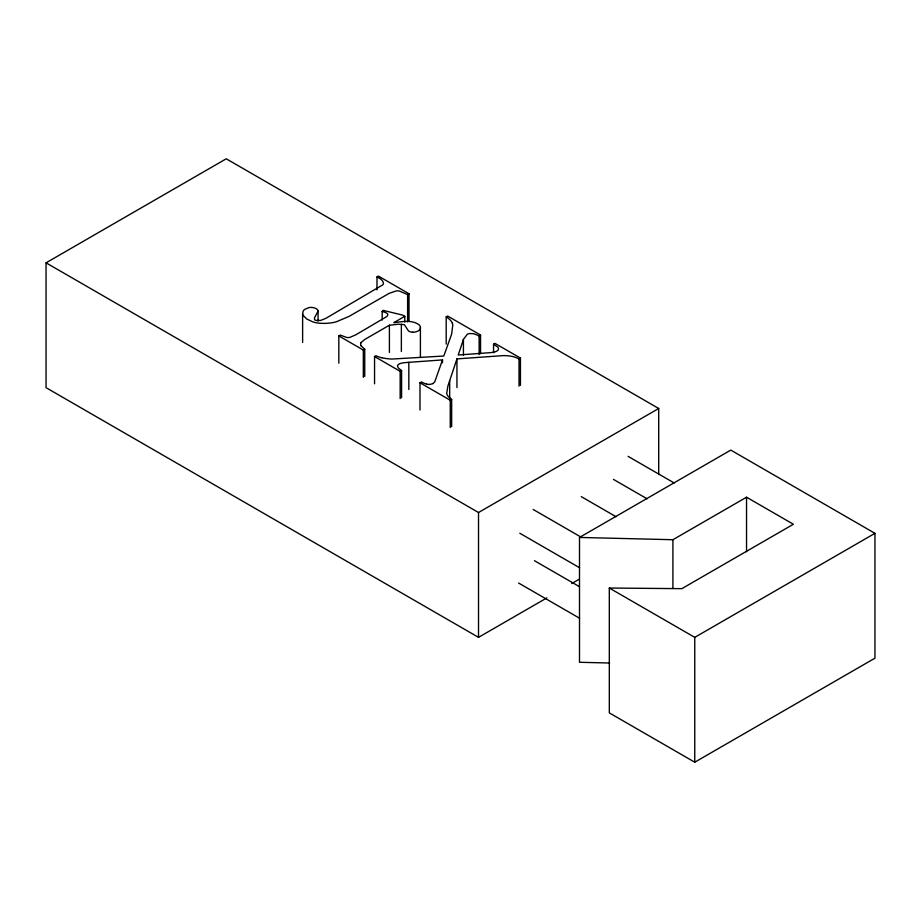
<?xml version="1.0" encoding="UTF-8"?>
<svg xmlns="http://www.w3.org/2000/svg" width="921" height="921" viewBox="0 0 921 921"><rect width="100%" height="100%" fill="white"/><g stroke="black" fill="none" stroke-linecap="round" stroke-linejoin="round"><path stroke-width="1.38" d="M480.543 353.699L480.543 335.048L479.127 335.866L473.808 333.724L469.549 333.54A4.939 2.855 0 0 0 467.281 334.277L463.424 339.423L458.244 355.011L490.064 352.685A54.293 31.349 0 0 0 491.895 352.467L493.552 352.213A7.506 4.329 0 0 0 494.22 352.075A8.116 4.686 0 0 0 496.995 350.982A5.227 3.016 0 0 0 498.342 349.496A6.182 3.569 0 0 0 498.019 347.367A4.766 2.751 0 0 0 497.766 347.113L493.552 344.189L494.957 343.372L520.446 358.085L520.446 385.346M401.579 397.78L401.579 370.518L398.413 368.112L397.481 366.086A5.1 2.947 0 0 1 398.793 364.255L399.012 364.129A7.863 4.547 0 0 1 401.533 363.15A6.447 3.719 0 0 1 402.166 363.012L404.273 362.724A62.294 35.965 0 0 1 405.747 362.563L442.494 359.915L434.804 381.72A10.281 5.94 0 0 1 432.674 383.573M451.658 426.688L451.658 399.426L448.205 396.456A16.371 9.452 0 0 1 446.72 393.29L447.917 385.945L456.943 358.902L503.384 355.598A25.546 14.748 0 0 1 504.593 355.61A27.722 16.002 0 0 1 513.17 356.646A21.137 12.203 0 0 1 518.96 358.948M382.18 320.059L382.18 311.448L383.113 310.354L402.673 315.12L404.78 316.329L404.78 322.074M546.867 597.902L478.517 637.355L46.05 387.672L46.05 262.83L226.244 158.792L658.711 408.487L658.711 474.488M376.988 289.804L376.988 276.899L378.404 276.081L409.016 293.753L409.016 321.026M376.988 276.899L379.59 278.395A13.527 7.805 0 0 1 383.078 281.964L383.401 283.242A5.722 3.304 0 0 1 382.791 284.831L325.896 318.332L320.738 320.416L316.03 320.45A3.085 1.784 0 0 1 314.533 319.495L314.51 317.757L318.079 311.137A6.32 3.649 0 0 0 316.317 308.742A7.863 4.536 0 0 0 311.494 307.43L310.676 307.418A5.595 3.224 0 0 0 309.053 307.579L305.093 309.168A9.486 5.48 0 0 0 303.17 311.068L302.618 313.796A12.284 7.092 0 0 0 303.055 315.293L306.635 318.919L312.53 321.763A20.4 11.777 0 0 0 319.714 323.236L323.628 323.398A28.551 16.486 0 0 0 336.338 321.797L349.094 316.364L389.099 293.385L396.387 290.863A8.715 5.031 0 0 1 399.323 291.024L407.612 294.57L409.016 293.753M338.824 363.185L338.824 335.912L340.24 335.094L346.906 337.535A5.883 3.396 0 0 0 349.75 337.42L355.656 334.899L386.463 316.755A9.797 5.653 0 0 0 387.2 316.041L387.637 315.373A4.087 2.36 0 0 0 387.776 314.637A4.513 2.602 0 0 0 386.394 312.979A13.412 7.736 0 0 0 382.157 311.482M412.746 332.17L412.424 332.159A5.572 3.224 0 0 1 408.487 330.973L404.526 324.894A3.108 1.796 0 0 0 403.789 324.583L398.229 324.227L389.399 325.217L364.785 339.446L361.274 342.347A8.542 4.939 0 0 0 360.928 342.923M404.78 316.329L393.843 322.649C401.993 321.74 411.699 319.529 418.894 324.687A9.256 5.342 0 0 1 420.413 327.404L420.402 357.544M338.824 335.912L363.323 350.061L364.739 349.243L360.905 345.64M374.548 383.804L374.548 356.531L375.952 355.725A21.494 12.41 0 0 0 381.697 357.751M446.201 344.12L446.201 316.859L447.618 316.041L480.543 335.048M374.548 356.531L400.163 371.324L401.579 370.518M419.988 410.029L419.988 382.768L421.392 381.95A34.952 20.181 0 0 0 423.223 382.917L426.573 384.172M520.446 358.085L519.03 358.902L519.03 386.164M419.988 382.768L450.254 400.244L451.658 399.426M46.05 262.83L478.517 512.513L658.711 408.487M579.505 537.438L730.79 450.093L874.95 533.328L874.95 658.17L694.756 762.208L609.311 712.877L609.311 588.035L681.839 588.657L793.384 524.256L746.54 497.213L672.917 539.718L579.505 537.438L579.505 662.28L609.69 663.016M571.722 583.546L579.182 579.24M609.311 588.035L694.756 637.355L874.95 533.328M628.087 456.356L674.172 482.961M613.455 479.392L647.095 498.814M581.289 496.649L616.08 516.739M533.19 509.474L581.773 537.53M519.812 533.247L579.608 567.762M534.445 560.693L579.286 586.573M518.569 583.016L579.608 618.256M446.201 316.859L448.481 318.447A23.612 13.631 0 0 1 452.384 323.306M746.54 497.213L746.54 551.748M694.756 637.355L694.756 762.208M672.917 539.718L672.917 588.507M493.552 344.189L493.552 352.801M479.127 335.866L479.127 354.516M478.517 512.513L478.517 637.355M463.424 339.423L463.424 355.207M456.943 358.902L456.943 387.603M450.254 400.244L450.254 427.505M449.678 380.707L449.678 397.93M442.494 359.915L442.494 362.782M408.832 362.275L408.832 389.537M407.612 294.57L407.612 321.843M401.36 324.238L401.36 351.5M400.163 371.324L400.163 398.597M389.399 325.217L389.399 352.478M364.739 349.243L364.739 376.505M363.323 350.061L363.323 377.322M318.079 311.137L318.079 321.176M302.618 313.796L302.618 342.497M420.402 327.404A10.35 5.975 0 0 1 420.402 327.922L420.252 328.659A7.437 4.294 0 0 1 418.203 330.892A7.46 4.306 0 0 1 412.746 332.216M360.997 345.628A10.707 6.182 0 0 1 360.848 342.911M432.697 383.585A5.745 3.316 0 0 1 426.63 384.103M381.708 357.739A37.796 21.816 0 0 0 391.747 359.063L443.795 356.024L450.576 337.132A147.993 85.446 0 0 0 451.67 333.886L452.81 324.814A19.974 11.524 0 0 0 452.372 323.306"/></g></svg>
